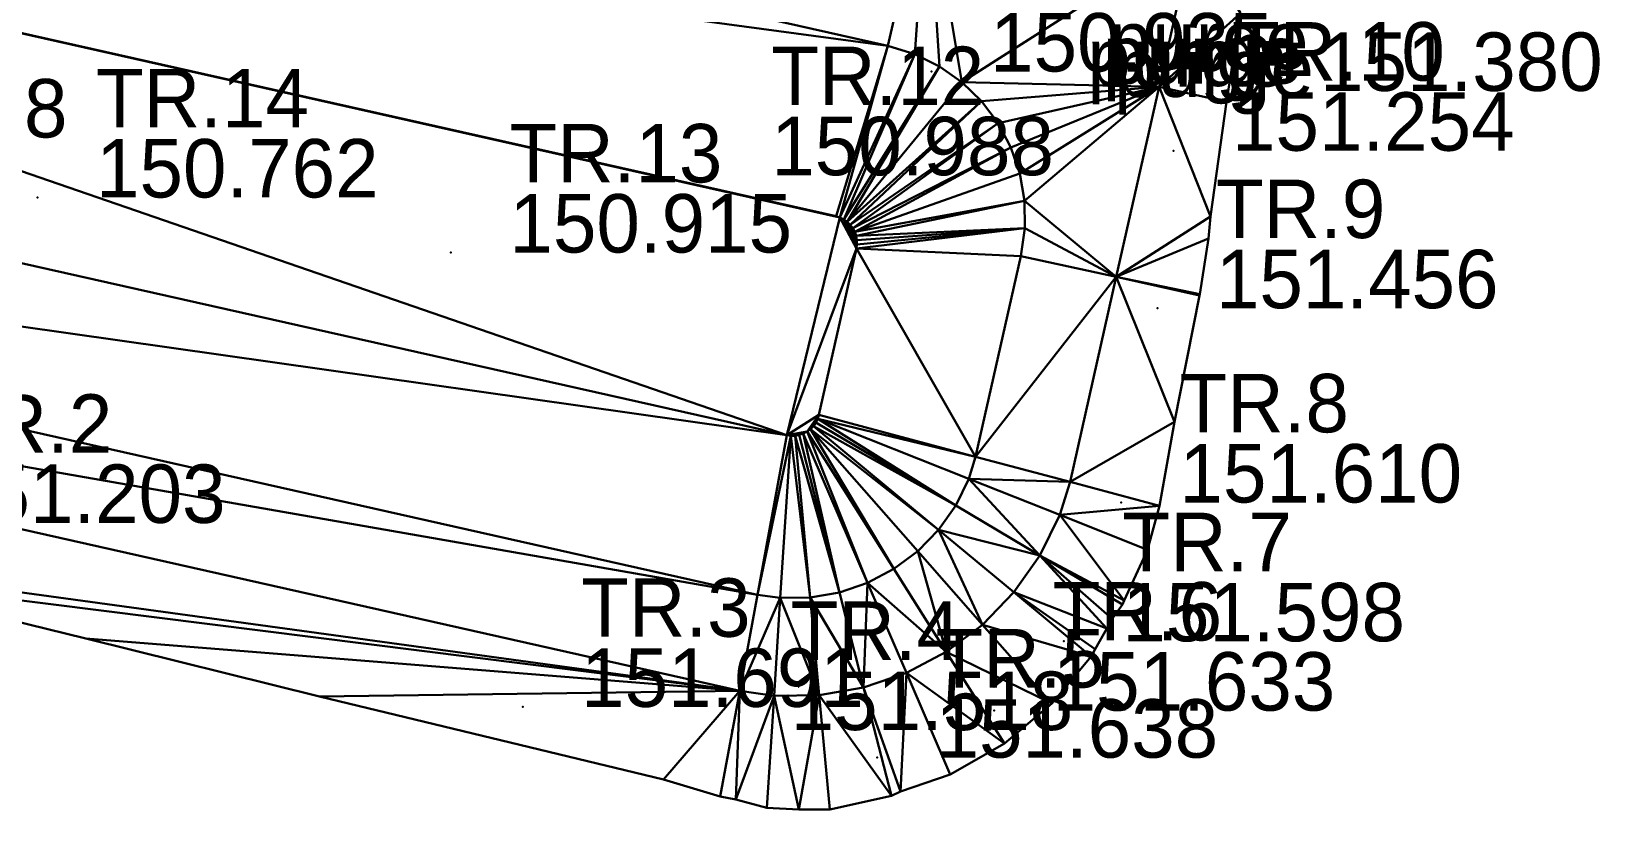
# Model space of a CAD drawing. Header units: metres. Extents: x 1882598 to 1885460, y 3171405 to 3171756.
# Drawn here: x 1884237.68 to 1884277.91, y 3171534.55 to 3171554.53 of the extents above; entities that cross this region are included whole.
import ezdxf

# ---------------------------------------------------------------- set-up
doc = ezdxf.new("R2010")
doc.units = ezdxf.units.M
doc.header["$MEASUREMENT"] = 0
for name, color, linetype in [('pntdesc', 1, 'Continuous'), ('pntelev', 2, 'Continuous'), ('pntno', 3, 'Continuous')]:
    doc.layers.add(name, color=color, linetype=linetype)
doc.layers.add('TER07_Bassin IA Décaissé - Triangles surfaces projet', color=7, linetype='Continuous', true_color=0x848484)

msp = doc.modelspace()

# ---------------------------------------------------------------- linework, layer by layer
for p in [(1884260.772, 3171553.498, 150.935), (1884269.237, 3171553, 151.38), (1884266.977, 3171551.465, 151.254), (1884255.159, 3171550.836, 150.988), (1884237.834, 3171550.265, 150.762), (1884248.441, 3171548.852, 150.915), (1884266.565, 3171547.423, 151.456), (1884265.631, 3171542.437, 151.61), (1884264.166, 3171538.874, 151.598), (1884250.281, 3171537.191, 151.691), (1884262.377, 3171537.096, 151.633), (1884255.654, 3171536.597, 151.518), (1884259.372, 3171535.889, 151.638)]:
    msp.add_point(p)
at = {"layer": 'TER07_Bassin IA Décaissé - Triangles surfaces projet', "color": 252, "linetype": 'Continuous', "lineweight": 30, "true_color": 0x848484}
for points in [[(1884259.646, 3171554.156, 150.879), (1884207.908, 3171561.125, 148.6), (1884208.451, 3171565.675, 150.879), (1884259.646, 3171554.156, 150.879)], [(1884259.646, 3171554.156, 150.879), (1884208.451, 3171565.675, 150.879), (1884260.655, 3171558.547, 150.959), (1884259.646, 3171554.156, 150.879)], [(1884257.057, 3171544.164, 148.6), (1884206.361, 3171555.571, 148.6), (1884207.908, 3171561.125, 148.6), (1884257.057, 3171544.164, 148.6)], [(1884207.908, 3171561.125, 148.6), (1884258.321, 3171549.782, 148.6), (1884258.418, 3171549.752, 148.6), (1884207.908, 3171561.125, 148.6)], [(1884257.057, 3171544.164, 148.6), (1884207.908, 3171561.125, 148.6), (1884258.418, 3171549.752, 148.6), (1884257.057, 3171544.164, 148.6)], [(1884258.321, 3171549.782, 148.6), (1884207.908, 3171561.125, 148.6), (1884259.646, 3171554.156, 150.879), (1884258.321, 3171549.782, 148.6)], [(1884259.646, 3171554.156, 150.879), (1884260.655, 3171558.547, 150.959), (1884260.339, 3171553.941, 150.859), (1884259.646, 3171554.156, 150.879)], [(1884260.339, 3171553.941, 150.859), (1884260.655, 3171558.547, 150.959), (1884260.971, 3171553.63, 150.839), (1884260.339, 3171553.941, 150.859)], [(1884261.548, 3171553.224, 150.819), (1884260.655, 3171558.547, 150.959), (1884267.484, 3171557.011, 150.959), (1884261.548, 3171553.224, 150.819)], [(1884260.971, 3171553.63, 150.839), (1884260.655, 3171558.547, 150.959), (1884261.548, 3171553.224, 150.819), (1884260.971, 3171553.63, 150.839)], [(1884267.484, 3171557.011, 150.959), (1884266.606, 3171553.108, 150.879), (1884261.548, 3171553.224, 150.819), (1884267.484, 3171557.011, 150.959)], [(1884266.606, 3171553.108, 150.879), (1884267.484, 3171557.011, 150.959), (1884268.693, 3171554.993, 152.007), (1884266.606, 3171553.108, 150.879)], [(1884257.057, 3171544.164, 148.6), (1884205.71, 3171551.455, 150.679), (1884206.361, 3171555.571, 148.6), (1884257.057, 3171544.164, 148.6)], [(1884268.336, 3171552.719, 152.061), (1884266.606, 3171553.108, 150.879), (1884268.693, 3171554.993, 152.007), (1884268.336, 3171552.719, 152.061)], [(1884259.646, 3171554.156, 150.879), (1884258.418, 3171549.752, 148.6), (1884258.321, 3171549.782, 148.6), (1884259.646, 3171554.156, 150.879)], [(1884260.339, 3171553.941, 150.859), (1884258.418, 3171549.752, 148.6), (1884259.646, 3171554.156, 150.879), (1884260.339, 3171553.941, 150.859)], [(1884260.339, 3171553.941, 150.859), (1884258.517, 3171549.703, 148.6), (1884258.418, 3171549.752, 148.6), (1884260.339, 3171553.941, 150.859)], [(1884260.339, 3171553.941, 150.859), (1884260.971, 3171553.63, 150.839), (1884258.517, 3171549.703, 148.6), (1884260.339, 3171553.941, 150.859)], [(1884260.971, 3171553.63, 150.839), (1884258.606, 3171549.641, 148.6), (1884258.517, 3171549.703, 148.6), (1884260.971, 3171553.63, 150.839)], [(1884261.548, 3171553.224, 150.819), (1884258.606, 3171549.641, 148.6), (1884260.971, 3171553.63, 150.839), (1884261.548, 3171553.224, 150.819)], [(1884262.053, 3171552.733, 150.799), (1884258.606, 3171549.641, 148.6), (1884261.548, 3171553.224, 150.819), (1884262.053, 3171552.733, 150.799)], [(1884261.548, 3171553.224, 150.819), (1884266.606, 3171553.108, 150.879), (1884262.053, 3171552.733, 150.799), (1884261.548, 3171553.224, 150.819)], [(1884262.053, 3171552.733, 150.799), (1884266.606, 3171553.108, 150.879), (1884262.476, 3171552.169, 150.779), (1884262.053, 3171552.733, 150.799)], [(1884262.476, 3171552.169, 150.779), (1884266.606, 3171553.108, 150.879), (1884262.805, 3171551.545, 150.759), (1884262.476, 3171552.169, 150.779)], [(1884262.805, 3171551.545, 150.759), (1884266.606, 3171553.108, 150.879), (1884263.032, 3171550.878, 150.739), (1884262.805, 3171551.545, 150.759)], [(1884263.032, 3171550.878, 150.739), (1884266.606, 3171553.108, 150.879), (1884263.152, 3171550.183, 150.719), (1884263.032, 3171550.878, 150.739)], [(1884265.508, 3171548.23, 150.719), (1884263.152, 3171550.183, 150.719), (1884266.606, 3171553.108, 150.879), (1884265.508, 3171548.23, 150.719)], [(1884265.508, 3171548.23, 150.719), (1884266.606, 3171553.108, 150.879), (1884267.93, 3171549.776, 152.133), (1884265.508, 3171548.23, 150.719)], [(1884268.336, 3171552.719, 152.061), (1884267.93, 3171549.776, 152.133), (1884266.606, 3171553.108, 150.879), (1884268.336, 3171552.719, 152.061)], [(1884262.053, 3171552.733, 150.799), (1884258.684, 3171549.564, 148.6), (1884258.606, 3171549.641, 148.6), (1884262.053, 3171552.733, 150.799)], [(1884262.476, 3171552.169, 150.779), (1884258.684, 3171549.564, 148.6), (1884262.053, 3171552.733, 150.799), (1884262.476, 3171552.169, 150.779)], [(1884262.476, 3171552.169, 150.779), (1884258.75, 3171549.477, 148.6), (1884258.684, 3171549.564, 148.6), (1884262.476, 3171552.169, 150.779)], [(1884262.805, 3171551.545, 150.759), (1884258.75, 3171549.477, 148.6), (1884262.476, 3171552.169, 150.779), (1884262.805, 3171551.545, 150.759)], [(1884205.71, 3171551.455, 150.679), (1884256.304, 3171540.071, 150.679), (1884205.14, 3171549.015, 150.719), (1884205.71, 3171551.455, 150.679)], [(1884257.057, 3171544.164, 148.6), (1884256.304, 3171540.071, 150.679), (1884205.71, 3171551.455, 150.679), (1884257.057, 3171544.164, 148.6)], [(1884262.805, 3171551.545, 150.759), (1884258.801, 3171549.38, 148.6), (1884258.75, 3171549.477, 148.6), (1884262.805, 3171551.545, 150.759)], [(1884258.801, 3171549.38, 148.6), (1884262.805, 3171551.545, 150.759), (1884263.032, 3171550.878, 150.739), (1884258.801, 3171549.38, 148.6)], [(1884263.032, 3171550.878, 150.739), (1884263.152, 3171550.183, 150.719), (1884258.801, 3171549.38, 148.6), (1884263.032, 3171550.878, 150.739)], [(1884263.152, 3171550.183, 150.719), (1884258.836, 3171549.277, 148.6), (1884258.801, 3171549.38, 148.6), (1884263.152, 3171550.183, 150.719)], [(1884263.152, 3171550.183, 150.719), (1884263.162, 3171549.478, 150.699), (1884258.836, 3171549.277, 148.6), (1884263.152, 3171550.183, 150.719)], [(1884263.152, 3171550.183, 150.719), (1884265.508, 3171548.23, 150.719), (1884263.162, 3171549.478, 150.699), (1884263.152, 3171550.183, 150.719)], [(1884258.418, 3171549.752, 148.6), (1884258.842, 3171548.959, 148.6), (1884257.057, 3171544.164, 148.6), (1884258.418, 3171549.752, 148.6)], [(1884258.842, 3171548.959, 148.6), (1884258.418, 3171549.752, 148.6), (1884258.517, 3171549.703, 148.6), (1884258.842, 3171548.959, 148.6)], [(1884258.606, 3171549.641, 148.6), (1884258.842, 3171548.959, 148.6), (1884258.517, 3171549.703, 148.6), (1884258.606, 3171549.641, 148.6)], [(1884267.878, 3171549.21, 152.164), (1884265.508, 3171548.23, 150.719), (1884267.93, 3171549.776, 152.133), (1884267.878, 3171549.21, 152.164)], [(1884258.606, 3171549.641, 148.6), (1884258.684, 3171549.564, 148.6), (1884258.842, 3171548.959, 148.6), (1884258.606, 3171549.641, 148.6)], [(1884258.684, 3171549.564, 148.6), (1884258.75, 3171549.477, 148.6), (1884258.842, 3171548.959, 148.6), (1884258.684, 3171549.564, 148.6)], [(1884258.842, 3171548.959, 148.6), (1884258.75, 3171549.477, 148.6), (1884258.801, 3171549.38, 148.6), (1884258.842, 3171548.959, 148.6)], [(1884258.801, 3171549.38, 148.6), (1884258.836, 3171549.277, 148.6), (1884258.842, 3171548.959, 148.6), (1884258.801, 3171549.38, 148.6)], [(1884263.162, 3171549.478, 150.699), (1884258.855, 3171549.169, 148.6), (1884258.836, 3171549.277, 148.6), (1884263.162, 3171549.478, 150.699)], [(1884263.162, 3171549.478, 150.699), (1884258.842, 3171548.959, 148.6), (1884258.856, 3171549.06, 148.6), (1884263.162, 3171549.478, 150.699)], [(1884263.059, 3171548.761, 150.679), (1884258.842, 3171548.959, 148.6), (1884263.162, 3171549.478, 150.699), (1884263.059, 3171548.761, 150.679)], [(1884258.856, 3171549.06, 148.6), (1884258.855, 3171549.169, 148.6), (1884263.162, 3171549.478, 150.699), (1884258.856, 3171549.06, 148.6)], [(1884263.162, 3171549.478, 150.699), (1884265.508, 3171548.23, 150.719), (1884263.059, 3171548.761, 150.679), (1884263.162, 3171549.478, 150.699)], [(1884255.85, 3171537.605, 150.719), (1884205.14, 3171549.015, 150.719), (1884256.304, 3171540.071, 150.679), (1884255.85, 3171537.605, 150.719)], [(1884255.85, 3171537.605, 150.719), (1884230.437, 3171541.082, 152.176), (1884205.14, 3171549.015, 150.719), (1884255.85, 3171537.605, 150.719)], [(1884258.842, 3171548.959, 148.6), (1884257.88, 3171544.684, 148.6), (1884257.057, 3171544.164, 148.6), (1884258.842, 3171548.959, 148.6)], [(1884261.901, 3171543.612, 150.679), (1884257.88, 3171544.684, 148.6), (1884258.842, 3171548.959, 148.6), (1884261.901, 3171543.612, 150.679)], [(1884258.855, 3171549.169, 148.6), (1884258.842, 3171548.959, 148.6), (1884258.836, 3171549.277, 148.6), (1884258.855, 3171549.169, 148.6)], [(1884258.842, 3171548.959, 148.6), (1884258.855, 3171549.169, 148.6), (1884258.856, 3171549.06, 148.6), (1884258.842, 3171548.959, 148.6)], [(1884261.901, 3171543.612, 150.679), (1884258.842, 3171548.959, 148.6), (1884263.059, 3171548.761, 150.679), (1884261.901, 3171543.612, 150.679)], [(1884267.878, 3171549.21, 152.164), (1884267.652, 3171547.784, 152.18), (1884265.508, 3171548.23, 150.719), (1884267.878, 3171549.21, 152.164)], [(1884263.059, 3171548.761, 150.679), (1884265.508, 3171548.23, 150.719), (1884261.901, 3171543.612, 150.679), (1884263.059, 3171548.761, 150.679)], [(1884265.508, 3171548.23, 150.719), (1884264.324, 3171542.966, 150.719), (1884261.901, 3171543.612, 150.679), (1884265.508, 3171548.23, 150.719)], [(1884267.002, 3171544.505, 152.236), (1884264.324, 3171542.966, 150.719), (1884265.508, 3171548.23, 150.719), (1884267.002, 3171544.505, 152.236)], [(1884267.647, 3171547.749, 152.18), (1884267.002, 3171544.505, 152.236), (1884265.508, 3171548.23, 150.719), (1884267.647, 3171547.749, 152.18)], [(1884267.647, 3171547.749, 152.18), (1884265.508, 3171548.23, 150.719), (1884267.652, 3171547.784, 152.18), (1884267.647, 3171547.749, 152.18)], [(1884257.88, 3171544.684, 148.6), (1884257.575, 3171544.256, 148.6), (1884257.057, 3171544.164, 148.6), (1884257.88, 3171544.684, 148.6)], [(1884257.575, 3171544.256, 148.6), (1884257.88, 3171544.684, 148.6), (1884257.663, 3171544.321, 148.6), (1884257.575, 3171544.256, 148.6)], [(1884257.739, 3171544.4, 148.6), (1884257.663, 3171544.321, 148.6), (1884257.88, 3171544.684, 148.6), (1884257.739, 3171544.4, 148.6)], [(1884257.802, 3171544.489, 148.6), (1884257.739, 3171544.4, 148.6), (1884257.88, 3171544.684, 148.6), (1884257.802, 3171544.489, 148.6)], [(1884257.802, 3171544.489, 148.6), (1884261.389, 3171542.361, 150.679), (1884257.739, 3171544.4, 148.6), (1884257.802, 3171544.489, 148.6)], [(1884257.802, 3171544.489, 148.6), (1884257.88, 3171544.684, 148.6), (1884257.85, 3171544.587, 148.6), (1884257.802, 3171544.489, 148.6)], [(1884261.389, 3171542.361, 150.679), (1884257.802, 3171544.489, 148.6), (1884257.85, 3171544.587, 148.6), (1884261.389, 3171542.361, 150.679)], [(1884261.901, 3171543.612, 150.679), (1884257.85, 3171544.587, 148.6), (1884257.88, 3171544.684, 148.6), (1884261.901, 3171543.612, 150.679)], [(1884257.85, 3171544.587, 148.6), (1884261.726, 3171543.046, 150.679), (1884261.389, 3171542.361, 150.679), (1884257.85, 3171544.587, 148.6)], [(1884261.726, 3171543.046, 150.679), (1884257.85, 3171544.587, 148.6), (1884261.901, 3171543.612, 150.679), (1884261.726, 3171543.046, 150.679)], [(1884267.002, 3171544.505, 152.236), (1884266.614, 3171542.355, 152.298), (1884264.324, 3171542.966, 150.719), (1884267.002, 3171544.505, 152.236)], [(1884266.614, 3171542.355, 152.298), (1884266.614, 3171542.355, 152.298), (1884267.002, 3171544.505, 152.236), (1884266.614, 3171542.355, 152.298)], [(1884256.304, 3171540.071, 150.679), (1884257.057, 3171544.164, 148.6), (1884257.158, 3171544.149, 148.6), (1884256.304, 3171540.071, 150.679)], [(1884256.89, 3171539.987, 150.679), (1884256.304, 3171540.071, 150.679), (1884257.158, 3171544.149, 148.6), (1884256.89, 3171539.987, 150.679)], [(1884257.654, 3171539.998, 150.679), (1884256.89, 3171539.987, 150.679), (1884257.158, 3171544.149, 148.6), (1884257.654, 3171539.998, 150.679)], [(1884257.057, 3171544.164, 148.6), (1884257.575, 3171544.256, 148.6), (1884257.478, 3171544.205, 148.6), (1884257.057, 3171544.164, 148.6)], [(1884257.057, 3171544.164, 148.6), (1884257.478, 3171544.205, 148.6), (1884257.375, 3171544.17, 148.6), (1884257.057, 3171544.164, 148.6)], [(1884257.267, 3171544.151, 148.6), (1884257.057, 3171544.164, 148.6), (1884257.375, 3171544.17, 148.6), (1884257.267, 3171544.151, 148.6)], [(1884257.158, 3171544.149, 148.6), (1884257.057, 3171544.164, 148.6), (1884257.267, 3171544.151, 148.6), (1884257.158, 3171544.149, 148.6)], [(1884257.267, 3171544.151, 148.6), (1884257.654, 3171539.998, 150.679), (1884257.158, 3171544.149, 148.6), (1884257.267, 3171544.151, 148.6)], [(1884258.407, 3171540.128, 150.679), (1884257.267, 3171544.151, 148.6), (1884257.375, 3171544.17, 148.6), (1884258.407, 3171540.128, 150.679)], [(1884257.267, 3171544.151, 148.6), (1884258.407, 3171540.128, 150.679), (1884257.654, 3171539.998, 150.679), (1884257.267, 3171544.151, 148.6)], [(1884258.407, 3171540.128, 150.679), (1884257.375, 3171544.17, 148.6), (1884257.478, 3171544.205, 148.6), (1884258.407, 3171540.128, 150.679)], [(1884259.13, 3171540.375, 150.679), (1884257.478, 3171544.205, 148.6), (1884257.575, 3171544.256, 148.6), (1884259.13, 3171540.375, 150.679)], [(1884259.13, 3171540.375, 150.679), (1884258.407, 3171540.128, 150.679), (1884257.478, 3171544.205, 148.6), (1884259.13, 3171540.375, 150.679)], [(1884259.805, 3171540.731, 150.679), (1884257.575, 3171544.256, 148.6), (1884257.663, 3171544.321, 148.6), (1884259.805, 3171540.731, 150.679)], [(1884259.805, 3171540.731, 150.679), (1884259.13, 3171540.375, 150.679), (1884257.575, 3171544.256, 148.6), (1884259.805, 3171540.731, 150.679)], [(1884257.663, 3171544.321, 148.6), (1884257.739, 3171544.4, 148.6), (1884260.949, 3171541.737, 150.679), (1884257.663, 3171544.321, 148.6)], [(1884260.416, 3171541.189, 150.679), (1884257.663, 3171544.321, 148.6), (1884260.949, 3171541.737, 150.679), (1884260.416, 3171541.189, 150.679)], [(1884260.416, 3171541.189, 150.679), (1884259.805, 3171540.731, 150.679), (1884257.663, 3171544.321, 148.6), (1884260.416, 3171541.189, 150.679)], [(1884261.389, 3171542.361, 150.679), (1884260.949, 3171541.737, 150.679), (1884257.739, 3171544.4, 148.6), (1884261.389, 3171542.361, 150.679)], [(1884261.901, 3171543.612, 150.679), (1884264.324, 3171542.966, 150.719), (1884261.726, 3171543.046, 150.679), (1884261.901, 3171543.612, 150.679)], [(1884261.726, 3171543.046, 150.679), (1884263.551, 3171541.078, 150.719), (1884261.389, 3171542.361, 150.679), (1884261.726, 3171543.046, 150.679)], [(1884264.062, 3171542.118, 150.719), (1884263.551, 3171541.078, 150.719), (1884261.726, 3171543.046, 150.679), (1884264.062, 3171542.118, 150.719)], [(1884264.324, 3171542.966, 150.719), (1884264.062, 3171542.118, 150.719), (1884261.726, 3171543.046, 150.679), (1884264.324, 3171542.966, 150.719)], [(1884264.062, 3171542.118, 150.719), (1884264.324, 3171542.966, 150.719), (1884266.614, 3171542.355, 152.298), (1884264.062, 3171542.118, 150.719)], [(1884261.389, 3171542.361, 150.679), (1884263.551, 3171541.078, 150.719), (1884260.949, 3171541.737, 150.679), (1884261.389, 3171542.361, 150.679)], [(1884264.062, 3171542.118, 150.719), (1884265.715, 3171539.923, 152.354), (1884263.551, 3171541.078, 150.719), (1884264.062, 3171542.118, 150.719)], [(1884266.311, 3171541.224, 152.328), (1884264.062, 3171542.118, 150.719), (1884266.614, 3171542.355, 152.298), (1884266.311, 3171541.224, 152.328)], [(1884264.062, 3171542.118, 150.719), (1884266.311, 3171541.224, 152.328), (1884265.715, 3171539.923, 152.354), (1884264.062, 3171542.118, 150.719)], [(1884260.949, 3171541.737, 150.679), (1884262.076, 3171539.301, 150.719), (1884260.416, 3171541.189, 150.679), (1884260.949, 3171541.737, 150.679)], [(1884262.883, 3171540.132, 150.719), (1884260.949, 3171541.737, 150.679), (1884263.551, 3171541.078, 150.719), (1884262.883, 3171540.132, 150.719)], [(1884260.949, 3171541.737, 150.679), (1884262.883, 3171540.132, 150.719), (1884262.076, 3171539.301, 150.719), (1884260.949, 3171541.737, 150.679)], [(1884230.437, 3171541.082, 152.176), (1884255.85, 3171537.605, 150.719), (1884232.656, 3171540.522, 152.216), (1884230.437, 3171541.082, 152.176)], [(1884260.416, 3171541.189, 150.679), (1884261.149, 3171538.607, 150.719), (1884259.805, 3171540.731, 150.679), (1884260.416, 3171541.189, 150.679)], [(1884260.416, 3171541.189, 150.679), (1884262.076, 3171539.301, 150.719), (1884261.149, 3171538.607, 150.719), (1884260.416, 3171541.189, 150.679)], [(1884263.551, 3171541.078, 150.719), (1884265.265, 3171539.2, 152.375), (1884262.883, 3171540.132, 150.719), (1884263.551, 3171541.078, 150.719)], [(1884265.265, 3171539.2, 152.375), (1884263.551, 3171541.078, 150.719), (1884265.403, 3171539.45, 152.354), (1884265.265, 3171539.2, 152.375)], [(1884265.403, 3171539.45, 152.354), (1884263.551, 3171541.078, 150.719), (1884265.667, 3171539.823, 152.354), (1884265.403, 3171539.45, 152.354)], [(1884265.715, 3171539.923, 152.354), (1884265.667, 3171539.823, 152.354), (1884263.551, 3171541.078, 150.719), (1884265.715, 3171539.923, 152.354)], [(1884265.715, 3171539.923, 152.354), (1884266.311, 3171541.224, 152.328), (1884266.311, 3171541.224, 152.328), (1884265.715, 3171539.923, 152.354)], [(1884232.656, 3171540.522, 152.216), (1884255.85, 3171537.605, 150.719), (1884239.07, 3171538.95, 152.3), (1884232.656, 3171540.522, 152.216)], [(1884259.805, 3171540.731, 150.679), (1884261.149, 3171538.607, 150.719), (1884259.13, 3171540.375, 150.679), (1884259.805, 3171540.731, 150.679)], [(1884256.89, 3171539.987, 150.679), (1884255.85, 3171537.605, 150.719), (1884256.304, 3171540.071, 150.679), (1884256.89, 3171539.987, 150.679)], [(1884258.407, 3171540.128, 150.679), (1884259.028, 3171537.693, 150.719), (1884257.654, 3171539.998, 150.679), (1884258.407, 3171540.128, 150.679)], [(1884259.13, 3171540.375, 150.679), (1884259.028, 3171537.693, 150.719), (1884258.407, 3171540.128, 150.679), (1884259.13, 3171540.375, 150.679)], [(1884259.13, 3171540.375, 150.679), (1884260.125, 3171538.066, 150.719), (1884259.028, 3171537.693, 150.719), (1884259.13, 3171540.375, 150.679)], [(1884261.149, 3171538.607, 150.719), (1884260.125, 3171538.066, 150.719), (1884259.13, 3171540.375, 150.679), (1884261.149, 3171538.607, 150.719)], [(1884264.864, 3171538.489, 152.429), (1884262.076, 3171539.301, 150.719), (1884262.883, 3171540.132, 150.719), (1884264.864, 3171538.489, 152.429)], [(1884264.966, 3171538.669, 152.416), (1884262.883, 3171540.132, 150.719), (1884265.265, 3171539.2, 152.375), (1884264.966, 3171538.669, 152.416)], [(1884264.864, 3171538.489, 152.429), (1884262.883, 3171540.132, 150.719), (1884264.966, 3171538.669, 152.416), (1884264.864, 3171538.489, 152.429)], [(1884256.89, 3171539.987, 150.679), (1884256.729, 3171537.479, 150.719), (1884255.85, 3171537.605, 150.719), (1884256.89, 3171539.987, 150.679)], [(1884257.887, 3171537.495, 150.719), (1884256.729, 3171537.479, 150.719), (1884256.89, 3171539.987, 150.679), (1884257.887, 3171537.495, 150.719)], [(1884257.654, 3171539.998, 150.679), (1884257.887, 3171537.495, 150.719), (1884256.89, 3171539.987, 150.679), (1884257.654, 3171539.998, 150.679)], [(1884257.887, 3171537.495, 150.719), (1884257.654, 3171539.998, 150.679), (1884259.028, 3171537.693, 150.719), (1884257.887, 3171537.495, 150.719)], [(1884261.149, 3171538.607, 150.719), (1884262.076, 3171539.301, 150.719), (1884263.857, 3171537.275, 152.512), (1884261.149, 3171538.607, 150.719)], [(1884264.864, 3171538.489, 152.429), (1884263.857, 3171537.275, 152.512), (1884262.076, 3171539.301, 150.719), (1884264.864, 3171538.489, 152.429)], [(1884239.07, 3171538.95, 152.3), (1884255.85, 3171537.605, 150.719), (1884245.064, 3171537.462, 152.391), (1884239.07, 3171538.95, 152.3)], [(1884262.639, 3171536.251, 152.572), (1884260.125, 3171538.066, 150.719), (1884261.149, 3171538.607, 150.719), (1884262.639, 3171536.251, 152.572)], [(1884263.857, 3171537.275, 152.512), (1884262.639, 3171536.251, 152.572), (1884261.149, 3171538.607, 150.719), (1884263.857, 3171537.275, 152.512)], [(1884260.125, 3171538.066, 150.719), (1884259.977, 3171535.018, 152.611), (1884259.028, 3171537.693, 150.719), (1884260.125, 3171538.066, 150.719)], [(1884261.248, 3171535.46, 152.606), (1884259.977, 3171535.018, 152.611), (1884260.125, 3171538.066, 150.719), (1884261.248, 3171535.46, 152.606)], [(1884261.248, 3171535.46, 152.606), (1884260.125, 3171538.066, 150.719), (1884262.639, 3171536.251, 152.572), (1884261.248, 3171535.46, 152.606)], [(1884257.887, 3171537.495, 150.719), (1884259.028, 3171537.693, 150.719), (1884259.74, 3171534.905, 152.631), (1884257.887, 3171537.495, 150.719)], [(1884259.977, 3171535.018, 152.611), (1884259.74, 3171534.905, 152.631), (1884259.028, 3171537.693, 150.719), (1884259.977, 3171535.018, 152.611)], [(1884245.064, 3171537.462, 152.391), (1884255.85, 3171537.605, 150.719), (1884253.89, 3171535.33, 152.486), (1884245.064, 3171537.462, 152.391)], [(1884255.85, 3171537.605, 150.719), (1884255.35, 3171534.888, 152.559), (1884253.89, 3171535.33, 152.486), (1884255.85, 3171537.605, 150.719)], [(1884255.35, 3171534.888, 152.559), (1884255.85, 3171537.605, 150.719), (1884255.75, 3171534.811, 152.572), (1884255.35, 3171534.888, 152.559)], [(1884255.85, 3171537.605, 150.719), (1884256.729, 3171537.479, 150.719), (1884255.75, 3171534.811, 152.572), (1884255.85, 3171537.605, 150.719)], [(1884255.75, 3171534.811, 152.572), (1884256.729, 3171537.479, 150.719), (1884256.544, 3171534.601, 152.636), (1884255.75, 3171534.811, 152.572)], [(1884257.369, 3171534.561, 152.67), (1884256.544, 3171534.601, 152.636), (1884256.729, 3171537.479, 150.719), (1884257.369, 3171534.561, 152.67)], [(1884257.887, 3171537.495, 150.719), (1884257.369, 3171534.561, 152.67), (1884256.729, 3171537.479, 150.719), (1884257.887, 3171537.495, 150.719)], [(1884257.369, 3171534.561, 152.67), (1884257.887, 3171537.495, 150.719), (1884258.161, 3171534.554, 152.682), (1884257.369, 3171534.561, 152.67)], [(1884259.74, 3171534.905, 152.631), (1884258.161, 3171534.554, 152.682), (1884257.887, 3171537.495, 150.719), (1884259.74, 3171534.905, 152.631)], [(1884256.544, 3171534.601, 152.636), (1884256.544, 3171534.601, 152.636), (1884257.369, 3171534.561, 152.67), (1884256.544, 3171534.601, 152.636)]]:
    msp.add_3dface(points, dxfattribs=at)

# ---------------------------------------------------------------- texts
at = {"layer": 'pntdesc'}
for p in [(1884265.313, 3171553.557, 151.725), (1884264.767, 3171553.111, 151.803), (1884265.163, 3171553.185, 151.604), (1884265.449, 3171552.847, 151.806)]:
    msp.add_text('purge', height=1.5, dxfattribs=at).set_placement(p)
at = {"layer": 'pntelev'}
for s, p in [('150.935', (1884262.272, 3171553.498, 150.935)), ('151.380', (1884270.737, 3171553, 151.38)), ('150.798', (1884231.352, 3171551.805, 150.798)), ('151.254', (1884268.477, 3171551.465, 151.254)), ('150.988', (1884256.659, 3171550.836, 150.988)), ('150.762', (1884239.334, 3171550.265, 150.762)), ('150.915', (1884249.941, 3171548.852, 150.915)), ('151.456', (1884268.065, 3171547.423, 151.456)), ('151.610', (1884267.131, 3171542.437, 151.61)), ('151.203', (1884235.407, 3171541.913, 151.203)), ('151.598', (1884265.666, 3171538.874, 151.598)), ('151.691', (1884251.781, 3171537.191, 151.691)), ('151.633', (1884263.877, 3171537.096, 151.633)), ('151.518', (1884257.154, 3171536.597, 151.518)), ('151.638', (1884260.872, 3171535.889, 151.638))]:
    msp.add_text(s, height=1.5, dxfattribs=at).set_placement(p)
at = {"layer": 'pntno'}
for s, p in [('TR.10', (1884268.477, 3171553.265, 151.254)), ('TR.12', (1884256.659, 3171552.636, 150.988)), ('TR.14', (1884239.334, 3171552.065, 150.762)), ('TR.13', (1884249.941, 3171550.652, 150.915)), ('TR.9', (1884268.065, 3171549.223, 151.456)), ('TR.8', (1884267.131, 3171544.237, 151.61)), ('TR.2', (1884235.407, 3171543.713, 151.203)), ('TR.7', (1884265.666, 3171540.674, 151.598)), ('TR.3', (1884251.781, 3171538.991, 151.691)), ('TR.6', (1884263.877, 3171538.896, 151.633)), ('TR.4', (1884257.154, 3171538.397, 151.518)), ('TR.5', (1884260.872, 3171537.689, 151.638))]:
    msp.add_text(s, height=1.5, dxfattribs=at).set_placement(p)

doc.saveas('drawing.dxf')
